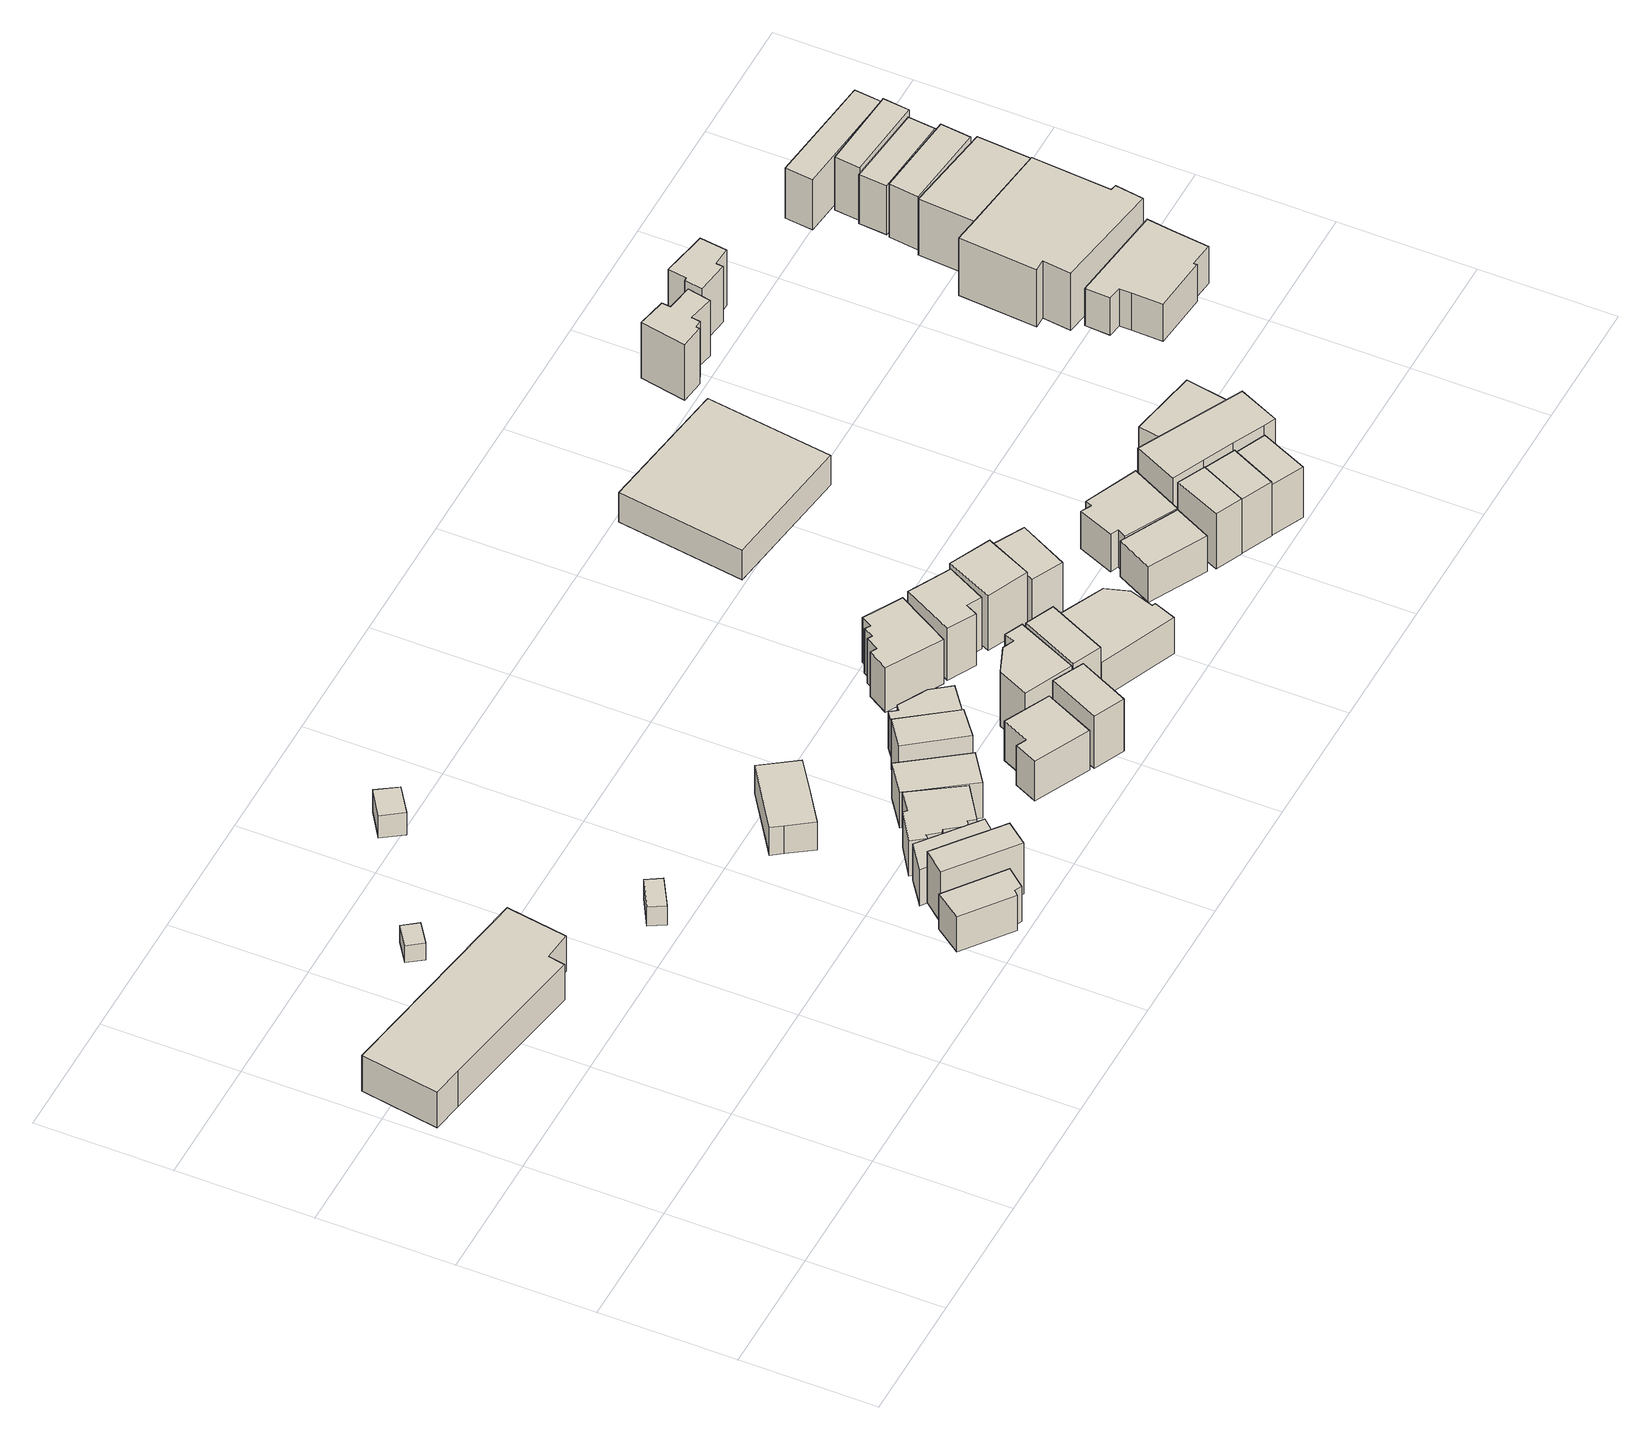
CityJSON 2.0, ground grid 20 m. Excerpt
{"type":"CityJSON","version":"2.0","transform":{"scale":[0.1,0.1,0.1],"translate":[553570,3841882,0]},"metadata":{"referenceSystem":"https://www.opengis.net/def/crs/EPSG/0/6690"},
"CityObjects":{
"building1":{"type":"Building","attributes":{"計測周辺長":88.75,"1/2500図郭":22,"区名":"鶴見区","町丁目名称":"焼野２丁目","街区番号":11,"class":"3001","usage":"452","measuredHeight":6.4,"storeysAboveGround":2,"BuildingDetailAttribute.buildingRoofEdgeArea":375.06,"BuildingDetailAttribute.buildingStructureType":"610","BuildingDetailAttribute.buildingStructureOrgType":"2","BuildingDetailAttribute.detailedUsage":"1620","BuildingDetailAttribute.specifiedBuildingCoverageRate":0.6,"BuildingDetailAttribute.surveyYear":2017,"BuildingRiverFloodingRiskAttribute.description":"1","BuildingRiverFloodingRiskAttribute.rank":"2","BuildingRiverFloodingRiskAttribute.depth":1.89,"BuildingRiverFloodingRiskAttribute.adminType":"1","BuildingRiverFloodingRiskAttribute.scale":"2","BuildingRiverFloodingRiskAttribute.duration":129.77,"BuildingIDAttribute.prefecture":"27","BuildingIDAttribute.city":"27124"},"geometry":[{"type":"Solid","lod":"1","boundaries":[[[[0,1,2,3,4,5,6,7]],[[6,8,9,7]],[[5,10,8,6]],[[4,11,10,5]],[[3,12,11,4]],[[2,13,12,3]],[[1,14,13,2]],[[0,15,14,1]],[[7,9,15,0]],[[8,10,11,12,13,14,15,9]]]]}]},
"building2":{"type":"Building","attributes":{"計測周辺長":13.14,"1/2500図郭":22,"区名":"鶴見区","町丁目名称":"焼野２丁目","街区番号":11,"class":"3001","usage":"452","storeysAboveGround":1,"BuildingDetailAttribute.buildingRoofEdgeArea":10.5,"BuildingDetailAttribute.buildingStructureType":"610","BuildingDetailAttribute.buildingStructureOrgType":"2","BuildingDetailAttribute.detailedUsage":"1620","BuildingDetailAttribute.specifiedBuildingCoverageRate":0.6,"BuildingDetailAttribute.surveyYear":2017,"BuildingRiverFloodingRiskAttribute.description":"1","BuildingRiverFloodingRiskAttribute.rank":"2","BuildingRiverFloodingRiskAttribute.depth":1.58,"BuildingRiverFloodingRiskAttribute.adminType":"1","BuildingRiverFloodingRiskAttribute.scale":"2","BuildingRiverFloodingRiskAttribute.duration":109,"BuildingIDAttribute.prefecture":"27","BuildingIDAttribute.city":"27124"},"geometry":[{"type":"Solid","lod":"1","boundaries":[[[[16,17,18,19]],[[18,20,21,19]],[[17,22,20,18]],[[16,23,22,17]],[[19,21,23,16]],[[20,22,23,21]]]]}]},
"building3":{"type":"Building","attributes":{"計測周辺長":15.19,"1/2500図郭":22,"区名":"鶴見区","町丁目名称":"焼野２丁目","街区番号":10,"class":"3001","usage":"454","measuredHeight":3.4,"storeysAboveGround":1,"BuildingDetailAttribute.buildingRoofEdgeArea":12.91,"BuildingDetailAttribute.buildingStructureType":"610","BuildingDetailAttribute.buildingStructureOrgType":"2","BuildingDetailAttribute.detailedUsage":"1930","BuildingDetailAttribute.specifiedBuildingCoverageRate":0.8,"BuildingDetailAttribute.surveyYear":2017,"BuildingRiverFloodingRiskAttribute.description":"1","BuildingRiverFloodingRiskAttribute.rank":"2","BuildingRiverFloodingRiskAttribute.depth":1.83,"BuildingRiverFloodingRiskAttribute.adminType":"1","BuildingRiverFloodingRiskAttribute.scale":"2","BuildingRiverFloodingRiskAttribute.duration":126.13,"BuildingIDAttribute.prefecture":"27","BuildingIDAttribute.city":"27124"},"geometry":[{"type":"Solid","lod":"1","boundaries":[[[[24,25,26,27]],[[26,28,29,27]],[[25,30,28,26]],[[24,31,30,25]],[[27,29,31,24]],[[28,30,31,29]]]]}]},
"building4":{"type":"Building","attributes":{"計測周辺長":29.45,"1/2500図郭":22,"区名":"鶴見区","町丁目名称":"焼野２丁目","街区番号":10,"class":"3001","usage":"411","measuredHeight":6.3,"storeysAboveGround":2,"BuildingDetailAttribute.buildingRoofEdgeArea":47.13,"BuildingDetailAttribute.buildingStructureType":"601","BuildingDetailAttribute.buildingStructureOrgType":"1","BuildingDetailAttribute.detailedUsage":"1110","BuildingDetailAttribute.specifiedBuildingCoverageRate":0.8,"BuildingDetailAttribute.surveyYear":2017,"BuildingRiverFloodingRiskAttribute.description":"1","BuildingRiverFloodingRiskAttribute.rank":"2","BuildingRiverFloodingRiskAttribute.depth":1.85,"BuildingRiverFloodingRiskAttribute.adminType":"1","BuildingRiverFloodingRiskAttribute.scale":"2","BuildingRiverFloodingRiskAttribute.duration":127.52,"BuildingIDAttribute.prefecture":"27","BuildingIDAttribute.city":"27124"},"geometry":[{"type":"Solid","lod":"1","boundaries":[[[[32,33,34,35,36,37]],[[36,38,39,37]],[[35,40,38,36]],[[34,41,40,35]],[[33,42,41,34]],[[32,43,42,33]],[[37,39,43,32]],[[38,40,41,42,43,39]]]]}]},
"building5":{"type":"Building","attributes":{"計測周辺長":31.73,"1/2500図郭":22,"区名":"鶴見区","町丁目名称":"焼野２丁目","街区番号":10,"class":"3002","usage":"411","measuredHeight":9.2,"storeysAboveGround":3,"BuildingDetailAttribute.buildingRoofEdgeArea":48.1,"BuildingDetailAttribute.buildingStructureType":"610","BuildingDetailAttribute.buildingStructureOrgType":"2","BuildingDetailAttribute.detailedUsage":"1110","BuildingDetailAttribute.specifiedBuildingCoverageRate":0.8,"BuildingDetailAttribute.surveyYear":2017,"BuildingRiverFloodingRiskAttribute.description":"1","BuildingRiverFloodingRiskAttribute.rank":"2","BuildingRiverFloodingRiskAttribute.depth":1.85,"BuildingRiverFloodingRiskAttribute.adminType":"1","BuildingRiverFloodingRiskAttribute.scale":"2","BuildingRiverFloodingRiskAttribute.duration":127.52,"BuildingIDAttribute.prefecture":"27","BuildingIDAttribute.city":"27124"},"geometry":[{"type":"Solid","lod":"1","boundaries":[[[[44,45,46,47,48,49]],[[48,50,51,49]],[[47,52,50,48]],[[46,53,52,47]],[[45,54,53,46]],[[44,55,54,45]],[[49,51,55,44]],[[50,52,53,54,55,51]]]]}]},
"building6":{"type":"Building","attributes":{"計測周辺長":16.87,"1/2500図郭":22,"区名":"鶴見区","町丁目名称":"焼野２丁目","街区番号":11,"class":"3001","usage":"452","measuredHeight":4,"storeysAboveGround":1,"BuildingDetailAttribute.buildingRoofEdgeArea":17.48,"BuildingDetailAttribute.buildingStructureType":"610","BuildingDetailAttribute.buildingStructureOrgType":"2","BuildingDetailAttribute.detailedUsage":"1620","BuildingDetailAttribute.specifiedBuildingCoverageRate":0.6,"BuildingDetailAttribute.surveyYear":2017,"BuildingRiverFloodingRiskAttribute.description":"1","BuildingRiverFloodingRiskAttribute.rank":"2","BuildingRiverFloodingRiskAttribute.depth":1.58,"BuildingRiverFloodingRiskAttribute.adminType":"1","BuildingRiverFloodingRiskAttribute.scale":"2","BuildingRiverFloodingRiskAttribute.duration":109,"BuildingIDAttribute.prefecture":"27","BuildingIDAttribute.city":"27124"},"geometry":[{"type":"Solid","lod":"1","boundaries":[[[[56,57,58,59]],[[58,60,61,59]],[[57,62,60,58]],[[56,63,62,57]],[[59,61,63,56]],[[60,62,63,61]]]]}]},
"building7":{"type":"Building","attributes":{"計測周辺長":31.16,"1/2500図郭":22,"区名":"鶴見区","町丁目名称":"焼野２丁目","街区番号":10,"class":"3001","usage":"411","measuredHeight":6.5,"storeysAboveGround":2,"BuildingDetailAttribute.buildingRoofEdgeArea":48.87,"BuildingDetailAttribute.buildingStructureType":"601","BuildingDetailAttribute.buildingStructureOrgType":"1","BuildingDetailAttribute.detailedUsage":"1110","BuildingDetailAttribute.specifiedBuildingCoverageRate":0.8,"BuildingDetailAttribute.surveyYear":2017,"BuildingRiverFloodingRiskAttribute.description":"1","BuildingRiverFloodingRiskAttribute.rank":"2","BuildingRiverFloodingRiskAttribute.depth":1.85,"BuildingRiverFloodingRiskAttribute.adminType":"1","BuildingRiverFloodingRiskAttribute.scale":"2","BuildingRiverFloodingRiskAttribute.duration":127.52,"BuildingIDAttribute.prefecture":"27","BuildingIDAttribute.city":"27124"},"geometry":[{"type":"Solid","lod":"1","boundaries":[[[[64,65,66,67,68,69,70,71]],[[70,72,73,71]],[[69,74,72,70]],[[68,75,74,69]],[[67,76,75,68]],[[66,77,76,67]],[[65,78,77,66]],[[64,79,78,65]],[[71,73,79,64]],[[72,74,75,76,77,78,79,73]]]]}]},
"building8":{"type":"Building","attributes":{"計測周辺長":35.96,"1/2500図郭":22,"区名":"鶴見区","町丁目名称":"焼野２丁目","街区番号":10,"class":"3001","usage":"411","measuredHeight":6.3,"storeysAboveGround":2,"BuildingDetailAttribute.buildingRoofEdgeArea":69.62,"BuildingDetailAttribute.buildingStructureType":"601","BuildingDetailAttribute.buildingStructureOrgType":"1","BuildingDetailAttribute.detailedUsage":"1110","BuildingDetailAttribute.specifiedBuildingCoverageRate":0.8,"BuildingDetailAttribute.surveyYear":2017,"BuildingRiverFloodingRiskAttribute.description":"1","BuildingRiverFloodingRiskAttribute.rank":"2","BuildingRiverFloodingRiskAttribute.depth":1.89,"BuildingRiverFloodingRiskAttribute.adminType":"1","BuildingRiverFloodingRiskAttribute.scale":"2","BuildingRiverFloodingRiskAttribute.duration":130.02,"BuildingIDAttribute.prefecture":"27","BuildingIDAttribute.city":"27124"},"geometry":[{"type":"Solid","lod":"1","boundaries":[[[[80,81,82,83,84,85,86,87,88,89,90,91]],[[90,92,93,91]],[[89,94,92,90]],[[88,95,94,89]],[[87,96,95,88]],[[86,97,96,87]],[[85,98,97,86]],[[84,99,98,85]],[[83,100,99,84]],[[82,101,100,83]],[[81,102,101,82]],[[80,103,102,81]],[[91,93,103,80]],[[92,94,95,96,97,98,99,100,101,102,103,93]]]]}]},
"building9":{"type":"Building","attributes":{"計測周辺長":35.25,"1/2500図郭":22,"区名":"鶴見区","町丁目名称":"焼野２丁目","街区番号":10,"class":"3001","usage":"401","measuredHeight":5.1,"storeysAboveGround":1,"BuildingDetailAttribute.buildingRoofEdgeArea":70.77,"BuildingDetailAttribute.buildingStructureType":"610","BuildingDetailAttribute.buildingStructureOrgType":"2","BuildingDetailAttribute.detailedUsage":"1310","BuildingDetailAttribute.specifiedBuildingCoverageRate":0.8,"BuildingDetailAttribute.surveyYear":2017,"BuildingRiverFloodingRiskAttribute.description":"1","BuildingRiverFloodingRiskAttribute.rank":"2","BuildingRiverFloodingRiskAttribute.depth":1.78,"BuildingRiverFloodingRiskAttribute.adminType":"1","BuildingRiverFloodingRiskAttribute.scale":"2","BuildingRiverFloodingRiskAttribute.duration":123.12,"BuildingIDAttribute.prefecture":"27","BuildingIDAttribute.city":"27124"},"geometry":[{"type":"Solid","lod":"1","boundaries":[[[[104,105,106,107,108,109]],[[108,110,111,109]],[[107,112,110,108]],[[106,113,112,107]],[[105,114,113,106]],[[104,115,114,105]],[[109,111,115,104]],[[110,112,113,114,115,111]]]]}]},
"building10":{"type":"Building","attributes":{"計測周辺長":32.65,"1/2500図郭":22,"区名":"鶴見区","町丁目名称":"焼野２丁目","街区番号":10,"class":"3001","usage":"411","measuredHeight":6.4,"storeysAboveGround":2,"BuildingDetailAttribute.buildingRoofEdgeArea":58.34,"BuildingDetailAttribute.buildingStructureType":"601","BuildingDetailAttribute.buildingStructureOrgType":"1","BuildingDetailAttribute.detailedUsage":"1120","BuildingDetailAttribute.specifiedBuildingCoverageRate":0.8,"BuildingDetailAttribute.surveyYear":2017,"BuildingRiverFloodingRiskAttribute.description":"1","BuildingRiverFloodingRiskAttribute.rank":"2","BuildingRiverFloodingRiskAttribute.depth":2.33,"BuildingRiverFloodingRiskAttribute.adminType":"1","BuildingRiverFloodingRiskAttribute.scale":"2","BuildingRiverFloodingRiskAttribute.duration":154.17,"BuildingIDAttribute.prefecture":"27","BuildingIDAttribute.city":"27124"},"geometry":[{"type":"Solid","lod":"1","boundaries":[[[[116,117,118,119]],[[118,120,121,119]],[[117,122,120,118]],[[116,123,122,117]],[[119,121,123,116]],[[120,122,123,121]]]]}]},
"building11":{"type":"Building","attributes":{"計測周辺長":32.76,"1/2500図郭":22,"区名":"鶴見区","町丁目名称":"焼野２丁目","街区番号":10,"class":"3001","usage":"411","measuredHeight":9,"storeysAboveGround":2,"BuildingDetailAttribute.buildingRoofEdgeArea":55.66,"BuildingDetailAttribute.buildingStructureType":"601","BuildingDetailAttribute.buildingStructureOrgType":"1","BuildingDetailAttribute.detailedUsage":"1120","BuildingDetailAttribute.specifiedBuildingCoverageRate":0.8,"BuildingDetailAttribute.surveyYear":2017,"BuildingRiverFloodingRiskAttribute.description":"1","BuildingRiverFloodingRiskAttribute.rank":"2","BuildingRiverFloodingRiskAttribute.depth":2.33,"BuildingRiverFloodingRiskAttribute.adminType":"1","BuildingRiverFloodingRiskAttribute.scale":"2","BuildingRiverFloodingRiskAttribute.duration":154.17,"BuildingIDAttribute.prefecture":"27","BuildingIDAttribute.city":"27124"},"geometry":[{"type":"Solid","lod":"1","boundaries":[[[[124,125,126,127]],[[126,128,129,127]],[[125,130,128,126]],[[124,131,130,125]],[[127,129,131,124]],[[128,130,131,129]]]]}]},
"building12":{"type":"Building","attributes":{"class":"3001","measuredHeight":7.1,"BuildingDetailAttribute.specifiedBuildingCoverageRate":0.8,"BuildingDetailAttribute.surveyYear":2017,"BuildingRiverFloodingRiskAttribute.description":"1","BuildingRiverFloodingRiskAttribute.rank":"2","BuildingRiverFloodingRiskAttribute.depth":2.15,"BuildingRiverFloodingRiskAttribute.adminType":"1","BuildingRiverFloodingRiskAttribute.scale":"2","BuildingRiverFloodingRiskAttribute.duration":144.93,"BuildingIDAttribute.prefecture":"27","BuildingIDAttribute.city":"27124"},"geometry":[{"type":"Solid","lod":"1","boundaries":[[[[132,133,134,135,136,137]],[[136,138,139,137]],[[135,140,138,136]],[[134,141,140,135]],[[133,142,141,134]],[[132,143,142,133]],[[137,139,143,132]],[[138,140,141,142,143,139]]]]}]},
"building13":{"type":"Building","attributes":{"計測周辺長":29.71,"1/2500図郭":22,"区名":"鶴見区","町丁目名称":"焼野２丁目","街区番号":10,"class":"3001","usage":"411","measuredHeight":6.6,"storeysAboveGround":2,"BuildingDetailAttribute.buildingRoofEdgeArea":53.66,"BuildingDetailAttribute.buildingStructureType":"601","BuildingDetailAttribute.buildingStructureOrgType":"1","BuildingDetailAttribute.detailedUsage":"1120","BuildingDetailAttribute.specifiedBuildingCoverageRate":0.8,"BuildingDetailAttribute.surveyYear":2017,"BuildingRiverFloodingRiskAttribute.description":"1","BuildingRiverFloodingRiskAttribute.rank":"2","BuildingRiverFloodingRiskAttribute.depth":2.33,"BuildingRiverFloodingRiskAttribute.adminType":"1","BuildingRiverFloodingRiskAttribute.scale":"2","BuildingRiverFloodingRiskAttribute.duration":154.17,"BuildingIDAttribute.prefecture":"27","BuildingIDAttribute.city":"27124"},"geometry":[{"type":"Solid","lod":"1","boundaries":[[[[144,145,146,147,148,149,150]],[[149,151,152,150]],[[148,153,151,149]],[[147,154,153,148]],[[146,155,154,147]],[[145,156,155,146]],[[144,157,156,145]],[[150,152,157,144]],[[151,153,154,155,156,157,152]]]]}]},
"building14":{"type":"Building","attributes":{"class":"3001","measuredHeight":9.4,"BuildingDetailAttribute.specifiedBuildingCoverageRate":0.8,"BuildingDetailAttribute.surveyYear":2017,"BuildingRiverFloodingRiskAttribute.description":"1","BuildingRiverFloodingRiskAttribute.rank":"2","BuildingRiverFloodingRiskAttribute.depth":2.15,"BuildingRiverFloodingRiskAttribute.adminType":"1","BuildingRiverFloodingRiskAttribute.scale":"2","BuildingRiverFloodingRiskAttribute.duration":144.93,"BuildingIDAttribute.prefecture":"27","BuildingIDAttribute.city":"27124"},"geometry":[{"type":"Solid","lod":"1","boundaries":[[[[158,159,160,161]],[[160,162,163,161]],[[159,164,162,160]],[[158,165,164,159]],[[161,163,165,158]],[[162,164,165,163]]]]}]},
"building15":{"type":"Building","attributes":{"計測周辺長":31.03,"1/2500図郭":22,"区名":"鶴見区","町丁目名称":"焼野２丁目","街区番号":8,"class":"3002","usage":"411","measuredHeight":9.7,"storeysAboveGround":3,"BuildingDetailAttribute.buildingRoofEdgeArea":42.43,"BuildingDetailAttribute.buildingStructureType":"610","BuildingDetailAttribute.buildingStructureOrgType":"2","BuildingDetailAttribute.detailedUsage":"1110","BuildingDetailAttribute.specifiedBuildingCoverageRate":0.8,"BuildingDetailAttribute.surveyYear":2017,"BuildingRiverFloodingRiskAttribute.description":"1","BuildingRiverFloodingRiskAttribute.rank":"2","BuildingRiverFloodingRiskAttribute.depth":2.33,"BuildingRiverFloodingRiskAttribute.adminType":"1","BuildingRiverFloodingRiskAttribute.scale":"2","BuildingRiverFloodingRiskAttribute.duration":154.17,"BuildingIDAttribute.prefecture":"27","BuildingIDAttribute.city":"27124"},"geometry":[{"type":"Solid","lod":"1","boundaries":[[[[166,167,168,169,170,171,172]],[[171,173,174,172]],[[170,175,173,171]],[[169,176,175,170]],[[168,177,176,169]],[[167,178,177,168]],[[166,179,178,167]],[[172,174,179,166]],[[173,175,176,177,178,179,174]]]]}]},
"building16":{"type":"Building","attributes":{"class":"3001","measuredHeight":8,"BuildingDetailAttribute.specifiedBuildingCoverageRate":0.8,"BuildingDetailAttribute.surveyYear":2017,"BuildingRiverFloodingRiskAttribute.description":"1","BuildingRiverFloodingRiskAttribute.rank":"2","BuildingRiverFloodingRiskAttribute.depth":2.33,"BuildingRiverFloodingRiskAttribute.adminType":"1","BuildingRiverFloodingRiskAttribute.scale":"2","BuildingRiverFloodingRiskAttribute.duration":154.17,"BuildingIDAttribute.prefecture":"27","BuildingIDAttribute.city":"27124"},"geometry":[{"type":"Solid","lod":"1","boundaries":[[[[180,181,182,183,184,185,186,187,188,189]],[[188,190,191,189]],[[187,192,190,188]],[[186,193,192,187]],[[185,194,193,186]],[[184,195,194,185]],[[183,196,195,184]],[[182,197,196,183]],[[181,198,197,182]],[[180,199,198,181]],[[189,191,199,180]],[[190,192,193,194,195,196,197,198,199,191]]]]}]},
"building17":{"type":"Building","attributes":{"計測周辺長":28.42,"1/2500図郭":22,"区名":"鶴見区","町丁目名称":"焼野２丁目","街区番号":8,"class":"3002","usage":"411","measuredHeight":9.7,"storeysAboveGround":3,"BuildingDetailAttribute.buildingRoofEdgeArea":45.9,"BuildingDetailAttribute.buildingStructureType":"610","BuildingDetailAttribute.buildingStructureOrgType":"2","BuildingDetailAttribute.detailedUsage":"1110","BuildingDetailAttribute.specifiedBuildingCoverageRate":0.8,"BuildingDetailAttribute.surveyYear":2017,"BuildingRiverFloodingRiskAttribute.description":"1","BuildingRiverFloodingRiskAttribute.rank":"2","BuildingRiverFloodingRiskAttribute.depth":2.33,"BuildingRiverFloodingRiskAttribute.adminType":"1","BuildingRiverFloodingRiskAttribute.scale":"2","BuildingRiverFloodingRiskAttribute.duration":154.17,"BuildingIDAttribute.prefecture":"27","BuildingIDAttribute.city":"27124"},"geometry":[{"type":"Solid","lod":"1","boundaries":[[[[200,201,202,203]],[[202,204,205,203]],[[201,206,204,202]],[[200,207,206,201]],[[203,205,207,200]],[[204,206,207,205]]]]}]},
"building18":{"type":"Building","attributes":{"class":"3001","measuredHeight":9.4,"BuildingDetailAttribute.specifiedBuildingCoverageRate":0.8,"BuildingDetailAttribute.surveyYear":2017,"BuildingRiverFloodingRiskAttribute.description":"1","BuildingRiverFloodingRiskAttribute.rank":"2","BuildingRiverFloodingRiskAttribute.depth":2.33,"BuildingRiverFloodingRiskAttribute.adminType":"1","BuildingRiverFloodingRiskAttribute.scale":"2","BuildingRiverFloodingRiskAttribute.duration":154.17,"BuildingIDAttribute.prefecture":"27","BuildingIDAttribute.city":"27124"},"geometry":[{"type":"Solid","lod":"1","boundaries":[[[[208,209,210,211,212,213]],[[212,214,215,213]],[[211,216,214,212]],[[210,217,216,211]],[[209,218,217,210]],[[208,219,218,209]],[[213,215,219,208]],[[214,216,217,218,219,215]]]]}]},
"building19":{"type":"Building","attributes":{"計測周辺長":43.06,"1/2500図郭":22,"区名":"鶴見区","町丁目名称":"焼野２丁目","街区番号":8,"class":"3001","usage":"412","measuredHeight":6.6,"storeysAboveGround":2,"BuildingDetailAttribute.buildingRoofEdgeArea":115.41,"BuildingDetailAttribute.buildingStructureType":"601","BuildingDetailAttribute.buildingStructureOrgType":"1","BuildingDetailAttribute.detailedUsage":"1130","BuildingDetailAttribute.specifiedBuildingCoverageRate":0.8,"BuildingDetailAttribute.surveyYear":2017,"BuildingRiverFloodingRiskAttribute.description":"1","BuildingRiverFloodingRiskAttribute.rank":"2","BuildingRiverFloodingRiskAttribute.depth":2.21,"BuildingRiverFloodingRiskAttribute.adminType":"1","BuildingRiverFloodingRiskAttribute.scale":"2","BuildingRiverFloodingRiskAttribute.duration":147.62,"BuildingIDAttribute.prefecture":"27","BuildingIDAttribute.city":"27124"},"geometry":[{"type":"Solid","lod":"1","boundaries":[[[[220,221,222,223,224,225,226]],[[225,227,228,226]],[[224,229,227,225]],[[223,230,229,224]],[[222,231,230,223]],[[221,232,231,222]],[[220,233,232,221]],[[226,228,233,220]],[[227,229,230,231,232,233,228]]]]}]},
"building20":{"type":"Building","attributes":{"class":"3001","measuredHeight":9.9,"BuildingDetailAttribute.specifiedBuildingCoverageRate":0.8,"BuildingDetailAttribute.surveyYear":2017,"BuildingRiverFloodingRiskAttribute.description":"1","BuildingRiverFloodingRiskAttribute.rank":"2","BuildingRiverFloodingRiskAttribute.depth":2.51,"BuildingRiverFloodingRiskAttribute.adminType":"1","BuildingRiverFloodingRiskAttribute.scale":"2","BuildingRiverFloodingRiskAttribute.duration":163.8,"BuildingIDAttribute.prefecture":"27","BuildingIDAttribute.city":"27124"},"geometry":[{"type":"Solid","lod":"1","boundaries":[[[[234,235,236,237]],[[236,238,239,237]],[[235,240,238,236]],[[234,241,240,235]],[[237,239,241,234]],[[238,240,241,239]]]]}]},
"building21":{"type":"Building","attributes":{"class":"3001","measuredHeight":9.4,"BuildingDetailAttribute.specifiedBuildingCoverageRate":0.8,"BuildingDetailAttribute.surveyYear":2017,"BuildingRiverFloodingRiskAttribute.description":"1","BuildingRiverFloodingRiskAttribute.rank":"2","BuildingRiverFloodingRiskAttribute.depth":2.51,"BuildingRiverFloodingRiskAttribute.adminType":"1","BuildingRiverFloodingRiskAttribute.scale":"2","BuildingRiverFloodingRiskAttribute.duration":163.8,"BuildingIDAttribute.prefecture":"27","BuildingIDAttribute.city":"27124"},"geometry":[{"type":"Solid","lod":"1","boundaries":[[[[242,243,244,245]],[[244,246,247,245]],[[243,248,246,244]],[[242,249,248,243]],[[245,247,249,242]],[[246,248,249,247]]]]}]},
"building22":{"type":"Building","attributes":{"計測周辺長":30.75,"1/2500図郭":22,"区名":"鶴見区","町丁目名称":"焼野２丁目","街区番号":10,"class":"3001","usage":"411","measuredHeight":6.4,"storeysAboveGround":2,"BuildingDetailAttribute.buildingRoofEdgeArea":56.37,"BuildingDetailAttribute.buildingStructureType":"601","BuildingDetailAttribute.buildingStructureOrgType":"1","BuildingDetailAttribute.detailedUsage":"1110","BuildingDetailAttribute.specifiedBuildingCoverageRate":0.8,"BuildingDetailAttribute.surveyYear":2017,"BuildingRiverFloodingRiskAttribute.description":"1","BuildingRiverFloodingRiskAttribute.rank":"2","BuildingRiverFloodingRiskAttribute.depth":2.21,"BuildingRiverFloodingRiskAttribute.adminType":"1","BuildingRiverFloodingRiskAttribute.scale":"2","BuildingRiverFloodingRiskAttribute.duration":147.62,"BuildingIDAttribute.prefecture":"27","BuildingIDAttribute.city":"27124"},"geometry":[{"type":"Solid","lod":"1","boundaries":[[[[250,251,252,253]],[[252,254,255,253]],[[251,256,254,252]],[[250,257,256,251]],[[253,255,257,250]],[[254,256,257,255]]]]}]},
"building23":{"type":"Building","attributes":{"計測周辺長":79.1,"1/2500図郭":22,"区名":"鶴見区","町丁目名称":"焼野２丁目","街区番号":10,"class":"3001","usage":"401","measuredHeight":5.2,"storeysAboveGround":1,"BuildingDetailAttribute.buildingRoofEdgeArea":390.35,"BuildingDetailAttribute.buildingStructureType":"610","BuildingDetailAttribute.buildingStructureOrgType":"2","BuildingDetailAttribute.detailedUsage":"1310","BuildingDetailAttribute.specifiedBuildingCoverageRate":0.8,"BuildingDetailAttribute.surveyYear":2017,"BuildingRiverFloodingRiskAttribute.description":"1","BuildingRiverFloodingRiskAttribute.rank":"2","BuildingRiverFloodingRiskAttribute.depth":2.11,"BuildingRiverFloodingRiskAttribute.adminType":"1","BuildingRiverFloodingRiskAttribute.scale":"2","BuildingRiverFloodingRiskAttribute.duration":142.18,"BuildingIDAttribute.prefecture":"27","BuildingIDAttribute.city":"27124"},"geometry":[{"type":"Solid","lod":"1","boundaries":[[[[258,259,260,261]],[[260,262,263,261]],[[259,264,262,260]],[[258,265,264,259]],[[261,263,265,258]],[[262,264,265,263]]]]}]},
"building24":{"type":"Building","attributes":{"計測周辺長":37.03,"1/2500図郭":22,"区名":"鶴見区","町丁目名称":"焼野２丁目","街区番号":10,"class":"3001","usage":"411","measuredHeight":6.7,"storeysAboveGround":2,"BuildingDetailAttribute.buildingRoofEdgeArea":79.86,"BuildingDetailAttribute.buildingStructureType":"601","BuildingDetailAttribute.buildingStructureOrgType":"1","BuildingDetailAttribute.detailedUsage":"1110","BuildingDetailAttribute.specifiedBuildingCoverageRate":0.8,"BuildingDetailAttribute.surveyYear":2017,"BuildingRiverFloodingRiskAttribute.description":"1","BuildingRiverFloodingRiskAttribute.rank":"2","BuildingRiverFloodingRiskAttribute.depth":2.51,"BuildingRiverFloodingRiskAttribute.adminType":"1","BuildingRiverFloodingRiskAttribute.scale":"2","BuildingRiverFloodingRiskAttribute.duration":163.8,"BuildingIDAttribute.prefecture":"27","BuildingIDAttribute.city":"27124"},"geometry":[{"type":"Solid","lod":"1","boundaries":[[[[266,267,268,269,270,271,272,273]],[[272,274,275,273]],[[271,276,274,272]],[[270,277,276,271]],[[269,278,277,270]],[[268,279,278,269]],[[267,280,279,268]],[[266,281,280,267]],[[273,275,281,266]],[[274,276,277,278,279,280,281,275]]]]}]},
"building25":{"type":"Building","attributes":{"計測周辺長":24.9,"1/2500図郭":22,"区名":"鶴見区","町丁目名称":"焼野２丁目","街区番号":10,"class":"3001","usage":"411","measuredHeight":10,"storeysAboveGround":3,"BuildingDetailAttribute.buildingRoofEdgeArea":37,"BuildingDetailAttribute.buildingStructureType":"610","BuildingDetailAttribute.buildingStructureOrgType":"2","BuildingDetailAttribute.detailedUsage":"1110","BuildingDetailAttribute.specifiedBuildingCoverageRate":0.8,"BuildingDetailAttribute.surveyYear":2017,"BuildingRiverFloodingRiskAttribute.description":"1","BuildingRiverFloodingRiskAttribute.rank":"2","BuildingRiverFloodingRiskAttribute.depth":2.21,"BuildingRiverFloodingRiskAttribute.adminType":"1","BuildingRiverFloodingRiskAttribute.scale":"2","BuildingRiverFloodingRiskAttribute.duration":147.62,"BuildingIDAttribute.prefecture":"27","BuildingIDAttribute.city":"27124"},"geometry":[{"type":"Solid","lod":"1","boundaries":[[[[282,283,284,285]],[[284,286,287,285]],[[283,288,286,284]],[[282,289,288,283]],[[285,287,289,282]],[[286,288,289,287]]]]}]},
"building26":{"type":"Building","attributes":{"計測周辺長":25.42,"1/2500図郭":22,"区名":"鶴見区","町丁目名称":"焼野２丁目","街区番号":10,"class":"3001","usage":"411","measuredHeight":9.8,"storeysAboveGround":3,"BuildingDetailAttribute.buildingRoofEdgeArea":38.93,"BuildingDetailAttribute.buildingStructureType":"610","BuildingDetailAttribute.buildingStructureOrgType":"2","BuildingDetailAttribute.detailedUsage":"1110","BuildingDetailAttribute.specifiedBuildingCoverageRate":0.8,"BuildingDetailAttribute.surveyYear":2017,"BuildingRiverFloodingRiskAttribute.description":"1","BuildingRiverFloodingRiskAttribute.rank":"2","BuildingRiverFloodingRiskAttribute.depth":2.21,"BuildingRiverFloodingRiskAttribute.adminType":"1","BuildingRiverFloodingRiskAttribute.scale":"2","BuildingRiverFloodingRiskAttribute.duration":147.62,"BuildingIDAttribute.prefecture":"27","BuildingIDAttribute.city":"27124"},"geometry":[{"type":"Solid","lod":"1","boundaries":[[[[290,291,292,293]],[[292,294,295,293]],[[291,296,294,292]],[[290,297,296,291]],[[293,295,297,290]],[[294,296,297,295]]]]}]},
"building27":{"type":"Building","attributes":{"計測周辺長":24.33,"1/2500図郭":22,"区名":"鶴見区","町丁目名称":"焼野２丁目","街区番号":10,"class":"3001","usage":"411","measuredHeight":9.1,"storeysAboveGround":3,"BuildingDetailAttribute.buildingRoofEdgeArea":34.81,"BuildingDetailAttribute.buildingStructureType":"610","BuildingDetailAttribute.buildingStructureOrgType":"2","BuildingDetailAttribute.detailedUsage":"1110","BuildingDetailAttribute.specifiedBuildingCoverageRate":0.8,"BuildingDetailAttribute.surveyYear":2017,"BuildingRiverFloodingRiskAttribute.description":"1","BuildingRiverFloodingRiskAttribute.rank":"2","BuildingRiverFloodingRiskAttribute.depth":2.21,"BuildingRiverFloodingRiskAttribute.adminType":"1","BuildingRiverFloodingRiskAttribute.scale":"2","BuildingRiverFloodingRiskAttribute.duration":147.62,"BuildingIDAttribute.prefecture":"27","BuildingIDAttribute.city":"27124"},"geometry":[{"type":"Solid","lod":"1","boundaries":[[[[298,299,300,301]],[[300,302,303,301]],[[299,304,302,300]],[[298,305,304,299]],[[301,303,305,298]],[[302,304,305,303]]]]}]},
"building28":{"type":"Building","attributes":{"計測周辺長":47.6,"1/2500図郭":22,"区名":"鶴見区","町丁目名称":"焼野２丁目","街区番号":10,"class":"3002","usage":"415","measuredHeight":10.9,"storeysAboveGround":3,"BuildingDetailAttribute.buildingRoofEdgeArea":115.66,"BuildingDetailAttribute.buildingStructureType":"610","BuildingDetailAttribute.buildingStructureOrgType":"2","BuildingDetailAttribute.detailedUsage":"1160","BuildingDetailAttribute.specifiedBuildingCoverageRate":0.8,"BuildingDetailAttribute.surveyYear":2017,"BuildingRiverFloodingRiskAttribute.description":"1","BuildingRiverFloodingRiskAttribute.rank":"2","BuildingRiverFloodingRiskAttribute.depth":2.41,"BuildingRiverFloodingRiskAttribute.adminType":"1","BuildingRiverFloodingRiskAttribute.scale":"2","BuildingRiverFloodingRiskAttribute.duration":158.6,"BuildingIDAttribute.prefecture":"27","BuildingIDAttribute.city":"27124"},"geometry":[{"type":"Solid","lod":"1","boundaries":[[[[306,307,308,309,310,311,312]],[[311,313,314,312]],[[310,315,313,311]],[[309,316,315,310]],[[308,317,316,309]],[[307,318,317,308]],[[306,319,318,307]],[[312,314,319,306]],[[313,315,316,317,318,319,314]]]]}]},
"building29":{"type":"Building","attributes":{"class":"3001","measuredHeight":9.7,"BuildingDetailAttribute.specifiedBuildingCoverageRate":0.8,"BuildingDetailAttribute.surveyYear":2017,"BuildingRiverFloodingRiskAttribute.description":"1","BuildingRiverFloodingRiskAttribute.rank":"2","BuildingRiverFloodingRiskAttribute.depth":2.41,"BuildingRiverFloodingRiskAttribute.adminType":"1","BuildingRiverFloodingRiskAttribute.scale":"2","BuildingRiverFloodingRiskAttribute.duration":158.6,"BuildingIDAttribute.prefecture":"27","BuildingIDAttribute.city":"27124"},"geometry":[{"type":"Solid","lod":"1","boundaries":[[[[320,321,322,323]],[[322,324,325,323]],[[321,326,324,322]],[[320,327,326,321]],[[323,325,327,320]],[[324,326,327,325]]]]}]},
"building30":{"type":"Building","attributes":{"計測周辺長":30.52,"1/2500図郭":22,"区名":"鶴見区","町丁目名称":"焼野２丁目","街区番号":10,"class":"3001","usage":"411","measuredHeight":10,"storeysAboveGround":3,"BuildingDetailAttribute.buildingRoofEdgeArea":43.52,"BuildingDetailAttribute.buildingStructureType":"610","BuildingDetailAttribute.buildingStructureOrgType":"2","BuildingDetailAttribute.detailedUsage":"1110","BuildingDetailAttribute.specifiedBuildingCoverageRate":0.8,"BuildingDetailAttribute.surveyYear":2017,"BuildingRiverFloodingRiskAttribute.description":"1","BuildingRiverFloodingRiskAttribute.rank":"2","BuildingRiverFloodingRiskAttribute.depth":2.36,"BuildingRiverFloodingRiskAttribute.adminType":"1","BuildingRiverFloodingRiskAttribute.scale":"2","BuildingRiverFloodingRiskAttribute.duration":155.88,"BuildingIDAttribute.prefecture":"27","BuildingIDAttribute.city":"27124"},"geometry":[{"type":"Solid","lod":"1","boundaries":[[[[328,329,330,331,332,333,334,335,336,337]],[[336,338,339,337]],[[335,340,338,336]],[[334,341,340,335]],[[333,342,341,334]],[[332,343,342,333]],[[331,344,343,332]],[[330,345,344,331]],[[329,346,345,330]],[[328,347,346,329]],[[337,339,347,328]],[[338,340,341,342,343,344,345,346,347,339]]]]}]},
"building31":{"type":"Building","attributes":{"計測周辺長":25.86,"1/2500図郭":22,"区名":"鶴見区","町丁目名称":"焼野２丁目","街区番号":10,"class":"3001","usage":"411","measuredHeight":10.1,"storeysAboveGround":3,"BuildingDetailAttribute.buildingRoofEdgeArea":36.59,"BuildingDetailAttribute.buildingStructureType":"610","BuildingDetailAttribute.buildingStructureOrgType":"2","BuildingDetailAttribute.detailedUsage":"1110","BuildingDetailAttribute.specifiedBuildingCoverageRate":0.8,"BuildingDetailAttribute.surveyYear":2017,"BuildingRiverFloodingRiskAttribute.description":"1","BuildingRiverFloodingRiskAttribute.rank":"2","BuildingRiverFloodingRiskAttribute.depth":2.36,"BuildingRiverFloodingRiskAttribute.adminType":"1","BuildingRiverFloodingRiskAttribute.scale":"2","BuildingRiverFloodingRiskAttribute.duration":155.88,"BuildingIDAttribute.prefecture":"27","BuildingIDAttribute.city":"27124"},"geometry":[{"type":"Solid","lod":"1","boundaries":[[[[348,349,350,351,352,353,354,355]],[[354,356,357,355]],[[353,358,356,354]],[[352,359,358,353]],[[351,360,359,352]],[[350,361,360,351]],[[349,362,361,350]],[[348,363,362,349]],[[355,357,363,348]],[[356,358,359,360,361,362,363,357]]]]}]},
"building32":{"type":"Building","attributes":{"計測周辺長":48.82,"1/2500図郭":22,"区名":"鶴見区","町丁目名称":"焼野２丁目","街区番号":4,"class":"3001","usage":"411","measuredHeight":6.7,"storeysAboveGround":2,"BuildingDetailAttribute.buildingRoofEdgeArea":128.91,"BuildingDetailAttribute.buildingStructureType":"601","BuildingDetailAttribute.buildingStructureOrgType":"1","BuildingDetailAttribute.detailedUsage":"1110","BuildingDetailAttribute.specifiedBuildingCoverageRate":0.8,"BuildingDetailAttribute.surveyYear":2017,"BuildingRiverFloodingRiskAttribute.description":"1","BuildingRiverFloodingRiskAttribute.rank":"2","BuildingRiverFloodingRiskAttribute.depth":2.15,"BuildingRiverFloodingRiskAttribute.adminType":"1","BuildingRiverFloodingRiskAttribute.scale":"2","BuildingRiverFloodingRiskAttribute.duration":144.38,"BuildingIDAttribute.prefecture":"27","BuildingIDAttribute.city":"27124"},"geometry":[{"type":"Solid","lod":"1","boundaries":[[[[364,365,366,367,368,369,370,371,372,373]],[[372,374,375,373]],[[371,376,374,372]],[[370,377,376,371]],[[369,378,377,370]],[[368,379,378,369]],[[367,380,379,368]],[[366,381,380,367]],[[365,382,381,366]],[[364,383,382,365]],[[373,375,383,364]],[[374,376,377,378,379,380,381,382,383,375]]]]}]},
"building33":{"type":"Building","attributes":{"計測周辺長":68.4,"1/2500図郭":22,"区名":"鶴見区","町丁目名称":"焼野２丁目","街区番号":4,"class":"3002","usage":"415","measuredHeight":10.3,"storeysAboveGround":3,"BuildingDetailAttribute.buildingRoofEdgeArea":271.55,"BuildingDetailAttribute.buildingStructureType":"610","BuildingDetailAttribute.buildingStructureOrgType":"2","BuildingDetailAttribute.detailedUsage":"1160","BuildingDetailAttribute.specifiedBuildingCoverageRate":0.8,"BuildingDetailAttribute.surveyYear":2017,"BuildingRiverFloodingRiskAttribute.description":"1","BuildingRiverFloodingRiskAttribute.rank":"2","BuildingRiverFloodingRiskAttribute.depth":2.12,"BuildingRiverFloodingRiskAttribute.adminType":"1","BuildingRiverFloodingRiskAttribute.scale":"2","BuildingRiverFloodingRiskAttribute.duration":142.75,"BuildingIDAttribute.prefecture":"27","BuildingIDAttribute.city":"27124"},"geometry":[{"type":"Solid","lod":"1","boundaries":[[[[384,385,386,387,388,389,390,391,392]],[[391,393,394,392]],[[390,395,393,391]],[[389,396,395,390]],[[388,397,396,389]],[[387,398,397,388]],[[386,399,398,387]],[[385,400,399,386]],[[384,401,400,385]],[[392,394,401,384]],[[393,395,396,397,398,399,400,401,394]]]]}]},
"building34":{"type":"Building","attributes":{"計測周辺長":43.58,"1/2500図郭":22,"区名":"鶴見区","町丁目名称":"焼野２丁目","街区番号":4,"class":"3002","usage":"441","measuredHeight":10.1,"storeysAboveGround":1,"BuildingDetailAttribute.buildingRoofEdgeArea":111.09,"BuildingDetailAttribute.buildingStructureType":"610","BuildingDetailAttribute.buildingStructureOrgType":"2","BuildingDetailAttribute.detailedUsage":"1510","BuildingDetailAttribute.specifiedBuildingCoverageRate":0.8,"BuildingDetailAttribute.surveyYear":2017,"BuildingRiverFloodingRiskAttribute.description":"1","BuildingRiverFloodingRiskAttribute.rank":"2","BuildingRiverFloodingRiskAttribute.depth":2.12,"BuildingRiverFloodingRiskAttribute.adminType":"1","BuildingRiverFloodingRiskAttribute.scale":"2","BuildingRiverFloodingRiskAttribute.duration":142.78,"BuildingIDAttribute.prefecture":"27","BuildingIDAttribute.city":"27124"},"geometry":[{"type":"Solid","lod":"1","boundaries":[[[[391,402,403,392]],[[403,404,405,392]],[[402,406,404,403]],[[391,407,406,402]],[[392,405,407,391]],[[404,406,407,405]]]]}]},
"building35":{"type":"Building","attributes":{"計測周辺長":36.96,"1/2500図郭":22,"区名":"鶴見区","町丁目名称":"焼野２丁目","街区番号":4,"class":"3001","usage":"415","measuredHeight":9.6,"storeysAboveGround":2,"BuildingDetailAttribute.buildingRoofEdgeArea":63.02,"BuildingDetailAttribute.buildingStructureType":"601","BuildingDetailAttribute.buildingStructureOrgType":"1","BuildingDetailAttribute.detailedUsage":"1160","BuildingDetailAttribute.specifiedBuildingCoverageRate":0.8,"BuildingDetailAttribute.surveyYear":2017,"BuildingRiverFloodingRiskAttribute.description":"1","BuildingRiverFloodingRiskAttribute.rank":"2","BuildingRiverFloodingRiskAttribute.depth":2.12,"BuildingRiverFloodingRiskAttribute.adminType":"1","BuildingRiverFloodingRiskAttribute.scale":"2","BuildingRiverFloodingRiskAttribute.duration":142.78,"BuildingIDAttribute.prefecture":"27","BuildingIDAttribute.city":"27124"},"geometry":[{"type":"Solid","lod":"1","boundaries":[[[[408,409,410,411]],[[410,412,413,411]],[[409,414,412,410]],[[408,415,414,409]],[[411,413,415,408]],[[412,414,415,413]]]]}]},
"building36":{"type":"Building","attributes":{"計測周辺長":35.35,"1/2500図郭":22,"区名":"鶴見区","町丁目名称":"焼野２丁目","街区番号":4,"class":"3001","usage":"411","measuredHeight":8.8,"storeysAboveGround":2,"BuildingDetailAttribute.buildingRoofEdgeArea":50.48,"BuildingDetailAttribute.buildingStructureType":"601","BuildingDetailAttribute.buildingStructureOrgType":"1","BuildingDetailAttribute.detailedUsage":"1110","BuildingDetailAttribute.specifiedBuildingCoverageRate":0.8,"BuildingDetailAttribute.surveyYear":2017,"BuildingRiverFloodingRiskAttribute.description":"1","BuildingRiverFloodingRiskAttribute.rank":"2","BuildingRiverFloodingRiskAttribute.depth":2.12,"BuildingRiverFloodingRiskAttribute.adminType":"1","BuildingRiverFloodingRiskAttribute.scale":"2","BuildingRiverFloodingRiskAttribute.duration":142.78,"BuildingIDAttribute.prefecture":"27","BuildingIDAttribute.city":"27124"},"geometry":[{"type":"Solid","lod":"1","boundaries":[[[[416,417,418,419]],[[418,420,421,419]],[[417,422,420,418]],[[416,423,422,417]],[[419,421,423,416]],[[420,422,423,421]]]]}]},
"building37":{"type":"Building","attributes":{"計測周辺長":43.1,"1/2500図郭":22,"区名":"鶴見区","町丁目名称":"焼野２丁目","街区番号":4,"class":"3001","usage":"413","measuredHeight":9,"storeysAboveGround":2,"BuildingDetailAttribute.buildingRoofEdgeArea":75.32,"BuildingDetailAttribute.buildingStructureType":"610","BuildingDetailAttribute.buildingStructureOrgType":"2","BuildingDetailAttribute.detailedUsage":"1150","BuildingDetailAttribute.specifiedBuildingCoverageRate":0.8,"BuildingDetailAttribute.surveyYear":2017,"BuildingRiverFloodingRiskAttribute.description":"1","BuildingRiverFloodingRiskAttribute.rank":"2","BuildingRiverFloodingRiskAttribute.depth":2.12,"BuildingRiverFloodingRiskAttribute.adminType":"1","BuildingRiverFloodingRiskAttribute.scale":"2","BuildingRiverFloodingRiskAttribute.duration":142.78,"BuildingIDAttribute.prefecture":"27","BuildingIDAttribute.city":"27124"},"geometry":[{"type":"Solid","lod":"1","boundaries":[[[[424,425,426,427]],[[426,428,429,427]],[[425,430,428,426]],[[424,431,430,425]],[[427,429,431,424]],[[428,430,431,429]]]]}]},
"building38":{"type":"Building","attributes":{"計測周辺長":37.59,"1/2500図郭":22,"区名":"鶴見区","町丁目名称":"焼野２丁目","街区番号":4,"class":"3001","usage":"415","measuredHeight":9.4,"storeysAboveGround":3,"BuildingDetailAttribute.buildingRoofEdgeArea":65.02,"BuildingDetailAttribute.buildingStructureType":"601","BuildingDetailAttribute.buildingStructureOrgType":"1","BuildingDetailAttribute.detailedUsage":"1160","BuildingDetailAttribute.specifiedBuildingCoverageRate":0.8,"BuildingDetailAttribute.surveyYear":2017,"BuildingRiverFloodingRiskAttribute.description":"1","BuildingRiverFloodingRiskAttribute.rank":"2","BuildingRiverFloodingRiskAttribute.depth":2.12,"BuildingRiverFloodingRiskAttribute.adminType":"1","BuildingRiverFloodingRiskAttribute.scale":"2","BuildingRiverFloodingRiskAttribute.duration":142.78,"BuildingIDAttribute.prefecture":"27","BuildingIDAttribute.city":"27124"},"geometry":[{"type":"Solid","lod":"1","boundaries":[[[[432,433,434,435]],[[434,436,437,435]],[[433,438,436,434]],[[432,439,438,433]],[[435,437,439,432]],[[436,438,439,437]]]]}]}
},
"vertices":[
[350,589,16],[336,499,16],[293,503,16],[288,478,16],[54,518,16],[8,525,16],[27,641,16],[53,637,16],[27,641,80],[53,637,80],[8,525,80],[54,518,80],[288,478,80],[293,503,80],[336,499,80],[350,589,80],
[259,691,19],[290,713,19],[306,691,19],[275,669,19],[306,691,49],[275,669,49],[290,713,49],[259,691,49],
[456,442,15],[500,467,15],[513,445,15],[469,419,15],[513,445,49],[469,419,49],[500,467,49],[456,442,49],
[612,102,15],[693,40,15],[670,12,15],[660,17,15],[653,10,15],[584,63,15],[653,10,78],[584,63,78],[660,17,78],[670,12,78],[693,40,78],[612,102,78],
[719,83,13],[743,64,13],[718,32,13],[625,105,13],[651,137,13],[689,107,13],[651,137,105],[689,107,105],[625,105,105],[718,32,105],[743,64,105],[719,83,105],
[449,819,19],[489,846,19],[509,816,19],[470,789,19],[509,816,59],[470,789,59],[489,846,59],[449,819,59],
[651,137,12],[642,143,12],[681,172,12],[762,108,12],[737,80,12],[725,90,12],[719,83,12],[689,107,12],[719,83,77],[689,107,77],[725,90,77],[737,80,77],[762,108,77],[681,172,77],[642,143,77],[651,137,77],
[752,128,11],[744,123,11],[724,150,11],[719,148,11],[706,165,11],[701,160,11],[686,180,11],[731,210,11],[736,205,11],[763,226,11],[811,154,11],[759,118,11],[811,154,74],[759,118,74],[763,226,74],[736,205,74],[731,210,74],[686,180,74],[701,160,74],[706,165,74],[719,148,74],[724,150,74],[744,123,74],[752,128,74],
[639,355,16],[733,421,16],[768,370,16],[726,340,16],[674,304,16],[650,339,16],[674,304,66],[650,339,66],[726,340,66],[768,370,66],[733,421,66],[639,355,66],
[762,229,9],[806,261,9],[869,173,9],[824,141,9],[869,173,73],[824,141,73],[806,261,73],[762,229,73],
[814,255,9],[854,285,9],[910,209,9],[872,178,9],[910,209,99],[872,178,99],[854,285,99],[814,255,99],
[879,93,11],[895,127,11],[910,120,11],[929,160,11],[995,128,11],[960,54,11],[995,128,82],[960,54,82],[929,160,82],[910,120,82],[895,127,82],[879,93,82],
[860,284,10],[886,304,10],[894,293,10],[902,299,10],[944,276,10],[965,248,10],[916,210,10],[965,248,76],[916,210,76],[944,276,76],[902,299,76],[894,293,76],[886,304,76],[860,284,76],
[965,50,11],[1001,126,11],[1046,104,11],[1010,29,11],[1046,104,105],[1010,29,105],[1001,126,105],[965,50,105],
[962,146,11],[983,192,11],[1025,208,11],[1042,201,11],[1048,216,11],[1074,204,11],[1033,114,11],[1074,204,108],[1033,114,108],[1048,216,108],[1042,201,108],[1025,208,108],[983,192,108],[962,146,108],
[946,337,7],[964,367,7],[973,362,7],[984,381,7],[991,377,7],[999,392,7],[1007,387,7],[1016,403,7],[1071,372,7],[1025,292,7],[1071,372,87],[1025,292,87],[1016,403,87],[1007,387,87],[999,392,87],[991,377,87],[984,381,87],[973,362,87],[964,367,87],[946,337,87],
[1037,114,12],[1078,201,12],[1120,182,12],[1079,95,12],[1120,182,108],[1079,95,108],[1078,201,108],[1037,114,108],
[1032,290,8],[1071,365,8],[1132,333,8],[1102,275,8],[1081,286,8],[1072,268,8],[1081,286,101],[1072,268,101],[1102,275,101],[1132,333,101],[1071,365,101],[1032,290,101],
[1082,96,12],[1126,189,12],[1206,152,12],[1217,118,12],[1205,82,12],[1210,80,12],[1197,47,12],[1210,80,77],[1197,47,77],[1205,82,77],[1217,118,77],[1206,152,77],[1126,189,77],[1082,96,77],
[1103,266,8],[1135,336,8],[1195,308,8],[1163,239,8],[1195,308,107],[1163,239,107],[1135,336,107],[1103,266,107],
[1159,230,9],[1196,303,9],[1240,280,9],[1203,208,9],[1240,280,102],[1203,208,102],[1196,303,102],[1159,230,102],
[1352,74,10],[1269,118,10],[1296,171,10],[1379,129,10],[1296,171,74],[1379,129,74],[1269,118,74],[1352,74,74],
[1082,605,10],[1109,793,10],[1313,764,10],[1287,577,10],[1313,764,63],[1287,577,63],[1109,793,63],[1082,605,63],
[1304,168,9],[1311,181,9],[1299,186,9],[1321,239,9],[1336,231,9],[1340,241,9],[1418,207,9],[1379,129,9],[1418,207,76],[1379,129,76],[1340,241,76],[1336,231,76],[1321,239,76],[1299,186,76],[1311,181,76],[1304,168,76],
[1400,48,10],[1361,66,10],[1392,135,10],[1432,116,10],[1392,135,109],[1432,116,109],[1361,66,109],[1400,48,109],
[1477,95,11],[1445,27,11],[1400,48,11],[1432,116,11],[1400,48,108],[1432,116,108],[1445,27,108],[1477,95,108],
[1523,74,12],[1492,5,12],[1445,27,12],[1477,95,12],[1445,27,103],[1477,95,103],[1492,5,103],[1523,74,103],
[1434,119,9],[1387,140,9],[1418,204,9],[1569,128,9],[1542,68,9],[1524,76,9],[1479,98,9],[1524,76,118],[1479,98,118],[1542,68,118],[1569,128,118],[1418,204,118],[1387,140,118],[1434,119,118],
[1459,188,9],[1464,225,9],[1568,206,9],[1557,142,9],[1568,206,106],[1557,142,106],[1464,225,106],[1459,188,106],
[1347,813,8],[1360,881,8],[1403,872,8],[1402,859,8],[1441,853,8],[1434,818,8],[1396,826,8],[1394,813,8],[1383,814,8],[1382,808,8],[1383,814,108],[1382,808,108],[1394,813,108],[1396,826,108],[1434,818,108],[1441,853,108],[1402,859,108],[1403,872,108],[1360,881,108],[1347,813,108],
[1448,836,9],[1452,863,9],[1457,863,9],[1461,891,9],[1530,878,9],[1525,838,9],[1497,840,9],[1496,829,9],[1497,840,109],[1496,829,109],[1525,838,109],[1530,878,109],[1461,891,109],[1457,863,109],[1452,863,109],[1448,836,109],
[1823,297,13],[1787,301,13],[1787,296,13],[1703,304,13],[1704,350,13],[1704,367,13],[1684,370,13],[1686,407,13],[1834,389,13],[1829,351,13],[1834,389,80],[1829,351,80],[1686,407,80],[1684,370,80],[1704,367,80],[1704,350,80],[1703,304,80],[1787,296,80],[1787,301,80],[1823,297,80],
[1831,439,12],[1840,437,12],[1834,395,12],[1671,420,12],[1676,462,12],[1658,462,12],[1667,577,12],[1705,572,12],[1840,556,12],[1705,572,115],[1840,556,115],[1667,577,115],[1658,462,115],[1676,462,115],[1671,420,115],[1834,395,115],[1840,437,115],[1831,439,115],
[1711,655,12],[1846,636,12],[1846,636,113],[1840,556,113],[1711,655,113],[1705,572,113],
[1719,659,12],[1724,703,12],[1851,690,12],[1846,645,12],[1851,690,108],[1846,645,108],[1724,703,108],[1719,659,108],
[1726,707,13],[1729,748,13],[1851,736,13],[1847,696,13],[1851,736,101],[1847,696,101],[1729,748,101],[1726,707,101],
[1694,797,12],[1698,838,12],[1865,819,12],[1861,779,12],[1865,819,102],[1861,779,102],[1698,838,102],[1694,797,102],
[1735,750,12],[1739,787,12],[1862,777,12],[1858,738,12],[1862,777,107],[1858,738,107],[1739,787,107],[1735,750,107]
]}
